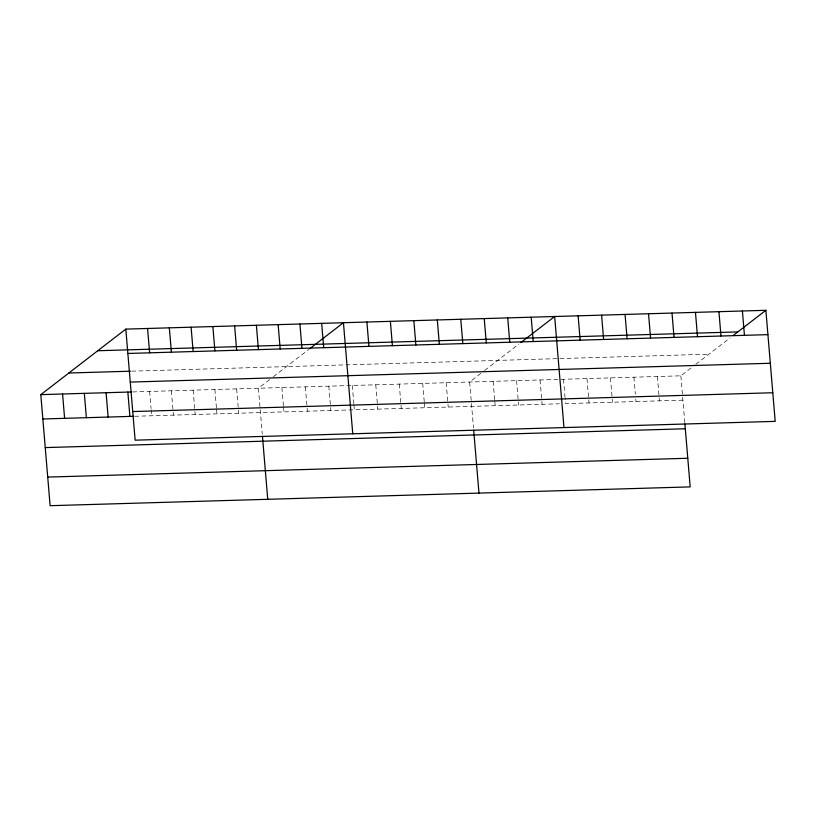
<?xml version="1.0" encoding="UTF-8"?>
<svg xmlns="http://www.w3.org/2000/svg" width="816" height="816" viewBox="0 0 816 816"><rect width="100%" height="100%" fill="white"/><g stroke="black" fill="none" stroke-linecap="round" stroke-linejoin="round"><path stroke-width="0.61" stroke-dasharray="4.08 3.06" d="M269.647 379.593L258.417 388.232L262.262 434.041M273.38 376.706L308.632 349.534M480.859 373.381L469.639 382.031L473.484 427.829M484.602 370.495L518.894 344.066M561.051 379.338L680.86 375.819L692.08 367.169M695.824 364.283L730.116 337.865M131.723 371.168L708.92 354.195M132.682 391.935L559.807 379.379M134.732 416.272L559.388 403.787M682.91 400.156L565.559 403.614L565.151 398.738M680.86 375.819L684.808 422.821M657.39 376.513L659.44 400.85M633.92 377.196L635.358 394.24M635.766 399.106L635.97 401.543M610.45 377.89L612.5 402.227M586.99 378.573L589.03 402.92M563.519 379.267L565.049 397.525M540.049 379.96L542.089 404.297M516.579 380.644L518.619 404.991M493.109 381.337L494.639 399.595M494.741 400.809L495.159 405.685M446.168 382.714L448.219 407.062M422.708 383.408L424.238 401.666M424.34 402.88L424.748 407.745M399.238 384.101L401.278 408.439M375.768 384.785L377.808 409.132M352.298 385.478L353.828 403.736M353.93 404.95L354.338 409.816M328.828 386.172L330.868 410.509M305.357 386.855L307.408 411.203M281.887 387.549L283.427 405.807M283.529 407.021L283.937 411.886M236.66 388.875L238.7 413.222M214.894 389.518L216.434 407.776M216.536 408.989L216.944 413.855M193.137 390.16L195.177 414.497M171.37 390.793L173.42 415.14M149.614 391.435L151.042 408.479M151.144 409.693L151.654 415.783"/><path stroke-width="1.22" d="M684.91 424.014L690.183 486.887L50.123 505.696L40.8 394.638L125.817 329.113L765.877 310.304L775.2 421.362L135.14 440.181L125.817 329.113M309.601 348.799L343.434 322.718L352.757 433.786M520.822 342.587L554.656 316.506L563.978 427.574M733.003 335.631L765.877 310.304M97.757 350.737L737.817 331.918M127.857 353.461L767.917 334.642M68.85 373.014L130.509 371.198M130.264 382.082L770.324 363.263M40.8 394.638L131.478 391.966M132.733 411.56L772.793 392.751M42.84 418.975L133.518 416.313M45.247 447.596L685.307 428.777M47.726 477.085L687.786 458.266M742.407 310.988L744.447 335.335M718.937 311.681L720.977 336.019M695.467 312.375L697.507 336.712M671.996 313.058L674.047 337.406M648.526 313.752L650.576 338.089M625.056 314.435L627.106 338.783M601.596 315.129L603.636 339.476M578.126 315.823L580.166 340.16M531.185 317.2L533.225 341.547M507.715 317.893L509.755 342.23M484.245 318.577L486.295 342.924M473.688 430.216L478.972 493.088M460.775 319.27L462.825 343.607M437.305 319.964L439.355 344.301M413.845 320.647L415.885 344.995M390.374 321.341L392.414 345.678M366.904 322.034L368.944 346.372M321.667 323.36L323.717 347.698M299.911 324.003L301.951 348.34M278.144 324.635L280.194 348.983M256.387 325.278L258.427 349.625M262.466 436.427L267.75 499.3M234.62 325.921L236.671 350.258M212.864 326.563L214.904 350.9M191.097 327.196L193.147 351.543M169.34 327.838L171.38 352.175M147.574 328.481L149.614 352.818M127.847 392.078L129.897 416.415M106.09 392.72L108.13 417.058M84.323 393.353L86.363 417.7M62.567 393.995L64.607 418.333"/></g></svg>
